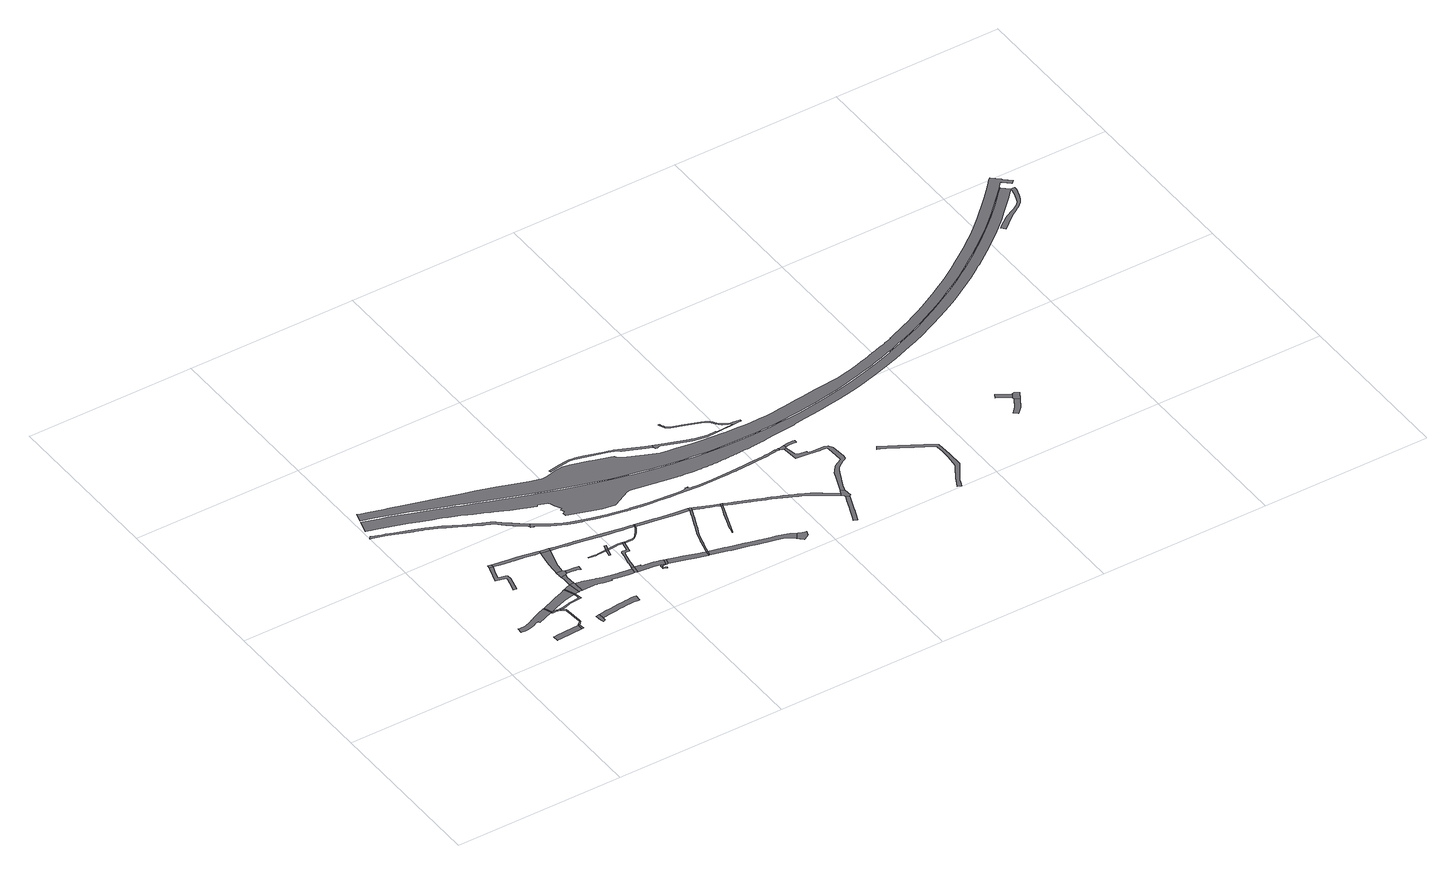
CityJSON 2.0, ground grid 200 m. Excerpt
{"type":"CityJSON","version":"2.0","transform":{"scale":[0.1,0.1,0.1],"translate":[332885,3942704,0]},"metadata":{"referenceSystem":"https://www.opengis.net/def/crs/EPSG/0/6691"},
"CityObjects":{
"road1":{"type":"Road","attributes":{"function":"2","RoadStructureAttribute.sectionType":"1"},"geometry":[{"type":"MultiSurface","lod":"1","boundaries":[[[0,1,2,3,4,5,6,7,8,9,10,11,12,13,14,15,16,17,18,19,20,21,22,23,24,25,26,27,28,29,30,31,32]]]}]},
"road2":{"type":"Road","attributes":{"RoadStructureAttribute.sectionType":"1"},"geometry":[{"type":"MultiSurface","lod":"1","boundaries":[[[33,34,35,36,37,38,39,40,41,42,43,44,45]]]}]},
"road3":{"type":"Road","geometry":[{"type":"MultiSurface","lod":"1","boundaries":[[[16,15,46,47,48,49]]]}]},
"road4":{"type":"Road","geometry":[{"type":"MultiSurface","lod":"1","boundaries":[[[50,37,36,51,52]]]}]},
"road5":{"type":"Road","attributes":{"RoadStructureAttribute.sectionType":"1"},"geometry":[{"type":"MultiSurface","lod":"1","boundaries":[[[46,53,54,55,56,57,58,59,60,61,62,63,47]]]}]},
"road6":{"type":"Road","geometry":[{"type":"MultiSurface","lod":"1","boundaries":[[[64,65,66,67,59,58,68,69,70]]]}]},
"road7":{"type":"Road","attributes":{"RoadStructureAttribute.sectionType":"1"},"geometry":[{"type":"MultiSurface","lod":"1","boundaries":[[[70,71,72,73,74,75,76,50,52,77,78,79,80,81,82,64]]]}]},
"road8":{"type":"Road","attributes":{"RoadStructureAttribute.sectionType":"1"},"geometry":[{"type":"MultiSurface","lod":"1","boundaries":[[[83,84,85,86,87,88,89,90,91,92,93,94,95,96,97,98,99]]]}]},
"road9":{"type":"Road","geometry":[{"type":"MultiSurface","lod":"1","boundaries":[[[100,101,99,98,102]]]}]},
"road10":{"type":"Road","attributes":{"function":"2","RoadStructureAttribute.sectionType":"1"},"geometry":[{"type":"MultiSurface","lod":"1","boundaries":[[[48,103,104,105,106,107,108,109,110,111,112,113,114,115,116,117,118,119,120,121,122,49]]]}]},
"road11":{"type":"Road","attributes":{"RoadStructureAttribute.sectionType":"1"},"geometry":[{"type":"MultiSurface","lod":"1","boundaries":[[[123,124,125,126,127,128,129,130,114,131,132,133,134,135,136,137,65,64]]]}]},
"road12":{"type":"Road","geometry":[{"type":"MultiSurface","lod":"1","boundaries":[[[138,139,140,141,142,143]]]}]},
"road13":{"type":"Road","attributes":{"RoadStructureAttribute.sectionType":"1"},"geometry":[{"type":"MultiSurface","lod":"1","boundaries":[[[144,145,146,147,148,149,150,151,152,153,154,155,156,157,158,159,160,161,162,163,164,165,166,167,168,169,170,171,172,173,174,175,176,177,178,179,180,181,182,183,184,185,186,187,188,189,190,191,192,193,194,195,196,197,198,199,200,201,202,203,204,205,206,207,208,209,210,211,212,213,214,215,216,217,218,219,220,221]]]}]},
"road14":{"type":"Road","geometry":[{"type":"MultiSurface","lod":"1","boundaries":[[[222,115,114,130]]]}]},
"road15":{"type":"Road","attributes":{"RoadStructureAttribute.sectionType":"1"},"geometry":[{"type":"MultiSurface","lod":"1","boundaries":[[[223,224,225,226,227,228,222,130]]]}]},
"road16":{"type":"Road","attributes":{"RoadStructureAttribute.sectionType":"1"},"geometry":[{"type":"MultiSurface","lod":"1","boundaries":[[[98,229,230,231,232,233,234,235,236,237,238,239,240,241,242,243,244,245,246,247,248,249,250,251,102]]]}]},
"road17":{"type":"Road","geometry":[{"type":"MultiSurface","lod":"1","boundaries":[[[226,225,252,253,254,255]]]}]},
"road18":{"type":"Road","attributes":{"RoadStructureAttribute.sectionType":"1"},"geometry":[{"type":"MultiSurface","lod":"1","boundaries":[[[256,257,258,259,260,261,226,255]]]}]},
"road19":{"type":"Road","attributes":{"RoadStructureAttribute.sectionType":"1"},"geometry":[{"type":"MultiSurface","lod":"1","boundaries":[[[141,262,263,264,265,266,267,268,269,270,271,272,273,274,275,276,277,278,279,280,281,282,283,284,285,286,287,142]]]}]},
"road20":{"type":"Road","geometry":[{"type":"MultiSurface","lod":"1","boundaries":[[[288,289,290,291,292,258,257,293,294,295,296]]]}]},
"road21":{"type":"Road","attributes":{"RoadStructureAttribute.sectionType":"1"},"geometry":[{"type":"MultiSurface","lod":"1","boundaries":[[[297,298,299,300,301,302,303,304,305,306,307,308,309,310,288,296]]]}]},
"road22":{"type":"Road","attributes":{"RoadStructureAttribute.sectionType":"1"},"geometry":[{"type":"MultiSurface","lod":"1","boundaries":[[[294,311,312,313,314,315,316,317,295]]]}]},
"road23":{"type":"Road","geometry":[{"type":"MultiSurface","lod":"1","boundaries":[[[243,302,301,318,319,244]]]}]},
"road24":{"type":"Road","attributes":{"function":"2","RoadStructureAttribute.sectionType":"1"},"geometry":[{"type":"MultiSurface","lod":"1","boundaries":[[[320,321,322,323,324,325,326,327,328,329,330,331,332,333,334,254,253,335,336,337,338,339,340,341,342,343,344,345,346,347,348,349,350,351,352,353,354]]]}]},
"road25":{"type":"Road","attributes":{"RoadStructureAttribute.sectionType":"1"},"geometry":[{"type":"MultiSurface","lod":"1","boundaries":[[[355,356,357,358,359,360,361,362,363,364]]]}]},
"road26":{"type":"Road","geometry":[{"type":"MultiSurface","lod":"1","boundaries":[[[353,365,366,367,368,354]]]}]},
"road27":{"type":"Road","attributes":{"RoadStructureAttribute.sectionType":"1"},"geometry":[{"type":"MultiSurface","lod":"1","boundaries":[[[369,370,371,372]]]}]},
"road28":{"type":"Road","attributes":{"RoadStructureAttribute.sectionType":"1"},"geometry":[{"type":"MultiSurface","lod":"1","boundaries":[[[371,363,372]]]}]},
"road29":{"type":"Road","geometry":[{"type":"MultiSurface","lod":"1","boundaries":[[[371,373,364,363]]]}]},
"road30":{"type":"Road","attributes":{"RoadStructureAttribute.sectionType":"1"},"geometry":[{"type":"MultiSurface","lod":"1","boundaries":[[[374,375,364,373]]]}]},
"road31":{"type":"Road","attributes":{"RoadStructureAttribute.sectionType":"1"},"geometry":[{"type":"MultiSurface","lod":"1","boundaries":[[[301,376,377,378,379,380,381,382,383,384,385,386,387,388,389,390,391,392,393,394,395,396,397,398,399,400,401,318]]]}]},
"road32":{"type":"Road","attributes":{"RoadStructureAttribute.sectionType":"1"},"geometry":[{"type":"MultiSurface","lod":"1","boundaries":[[[402,403,404,405,406,407,408,409,410,411,412,413,414,367,366,415,416,417,418,419,420,421]]]}]},
"road33":{"type":"Road","attributes":{"function":"2","RoadStructureAttribute.sectionType":"1"},"geometry":[{"type":"MultiSurface","lod":"1","boundaries":[[[422,423,424,425,426,427,428,429,430,431,366,365,432,433,434,435,436,437,438,439]]]}]},
"road34":{"type":"Road","attributes":{"RoadStructureAttribute.sectionType":"1"},"geometry":[{"type":"MultiSurface","lod":"1","boundaries":[[[440,441,442,443,444,445,373,371,446,447,448,449,450,451,452,402,453]]]}]},
"road35":{"type":"Road","attributes":{"RoadStructureAttribute.sectionType":"1"},"geometry":[{"type":"MultiSurface","lod":"1","boundaries":[[[454,455,456,457,458,459,460,461,462,463,464,465,466,467,468,469,470,471,438]]]}]},
"road36":{"type":"Road","geometry":[{"type":"MultiSurface","lod":"1","boundaries":[[[472,453,402,421,473,474]]]}]},
"road37":{"type":"Road","geometry":[{"type":"MultiSurface","lod":"1","boundaries":[[[438,471,475,476,477,439]]]}]},
"road38":{"type":"Road","attributes":{"RoadStructureAttribute.sectionType":"1"},"geometry":[{"type":"MultiSurface","lod":"1","boundaries":[[[391,478,479,480,481,482,483,484,485,486,487,488,489,490,491,474,473,492,493,494,495,496,497,498,499,500,501,502]]]}]},
"road39":{"type":"Road","attributes":{"function":"2","RoadStructureAttribute.sectionType":"1"},"geometry":[{"type":"MultiSurface","lod":"1","boundaries":[[[503,504,505,506,507,508,509,510,511,477,476,512,513,514,515]]]}]},
"road40":{"type":"Road","geometry":[{"type":"MultiSurface","lod":"1","boundaries":[[[391,502,516,392]]]}]},
"road41":{"type":"Road","geometry":[{"type":"MultiSurface","lod":"1","boundaries":[[[517,503,515,518]]]}]},
"road42":{"type":"Road","attributes":{"RoadStructureAttribute.sectionType":"1"},"geometry":[{"type":"MultiSurface","lod":"1","boundaries":[[[519,520,521,522,523,524,525,526,527,528,529,530,531,532,516,502]]]}]},
"road43":{"type":"Road","attributes":{"RoadStructureAttribute.sectionType":"1"},"geometry":[{"type":"MultiSurface","lod":"1","boundaries":[[[517,533,534,535,536,537,538,539,540,541,542,543,544,545,546,547,548,549,550,551,552,553,554,555,556,557,558,559,560,561,562,563,564,565,503]]]}]},
"road44":{"type":"Road","attributes":{"function":"2","RoadStructureAttribute.sectionType":"1"},"geometry":[{"type":"MultiSurface","lod":"1","boundaries":[[[566,567,568,569,570,571,572,573,574,575,576,577,578,579,580,581,582,583,584,585,586,587,588,589,590,591,592,517,518]]]}]},
"road45":{"type":"Road","geometry":[{"type":"MultiSurface","lod":"1","boundaries":[[[593,526,525,549,548,594,595]]]}]},
"road46":{"type":"Road","attributes":{"RoadStructureAttribute.sectionType":"1"},"geometry":[{"type":"MultiSurface","lod":"1","boundaries":[[[596,597,598,599,600,601,602,603,604,605,606,607,608,609,610,611,612,613,614,615,616,617,618,619,620,621,622,623,624,625,626,627,628,629,630,631,632,633,634,635,636,637,638,639,640,641,642,643,644,645,646,647,648,649,650,651,652,653,654,655,656,657,658,659,144,221,660,661,662,663,664,665,666,667,668,669,670,671,672,673,674,675,676,677,678,679,680,681,682,683,684,685,686,687,688,689,690,691,692,693,694,695,696,697,698,699,700,701,702,703,704,705,706,707,708,709,710,711,712,713,714,715,716,717,718,719,720,721,722,723,724,725,726,727,728,729,730]]]}]},
"road47":{"type":"Road","attributes":{"RoadStructureAttribute.sectionType":"1"},"geometry":[{"type":"MultiSurface","lod":"1","boundaries":[[[731,732,733,734,735,736,737,738,739,740,741,742,743,744,745,746,747,748,749,750,751,752,753,754,755,756,757,758,759,760,761,762,763,764,765,766,767,768,769,770]]]}]},
"road48":{"type":"Road","attributes":{"RoadStructureAttribute.sectionType":"1"},"geometry":[{"type":"MultiSurface","lod":"1","boundaries":[[[771,772,773,774,775,776,777,778,779,780,781,782,783]]]}]},
"road49":{"type":"Road","attributes":{"RoadStructureAttribute.sectionType":"1"},"geometry":[{"type":"MultiSurface","lod":"1","boundaries":[[[784,785,786,787,788,595,594,789,790,791,792,793,794,795]]]}]},
"road50":{"type":"Road","attributes":{"RoadStructureAttribute.sectionType":"6"},"geometry":[{"type":"MultiSurface","lod":"1","boundaries":[[[622,796,797,623]]]}]},
"road51":{"type":"Road","geometry":[{"type":"MultiSurface","lod":"1","boundaries":[[[771,783,798,799,784,795]]]}]},
"road52":{"type":"Road","geometry":[{"type":"MultiSurface","lod":"1","boundaries":[[[800,801,802,803,804,577,576,805,806,807,808,809,810,811,812,813]]]}]},
"road53":{"type":"Road","attributes":{"RoadStructureAttribute.sectionType":"1"},"geometry":[{"type":"MultiSurface","lod":"1","boundaries":[[[814,815,816,817,818,819,820,821,822,823,824,825,826,827,828,829,830,831,832,833,834,835,836,837,838,839,840,841,842,843,844,845,799,798,846,847,848,849,850,851,852,853,854,855,856,857,858,859,860,861,862,863,864,865,866,867,868,869,870]]]}]},
"road54":{"type":"Road","attributes":{"RoadStructureAttribute.sectionType":"1"},"geometry":[{"type":"MultiSurface","lod":"1","boundaries":[[[769,871,872,873,874,875,876,877,878,879,880,881,882,883,884,885,886,887,888,889,890,891,892,893,894,895,896,897,898,899,900,901,902,903,904,905,906,907,908,909,910,911,912,913,914,915,916,917,918,919,920,921,922,923,924,925,926,927,928,929,930,931,932,933,934,935,936,937,938,939,940,941,942,943,770]]]}]},
"road55":{"type":"Road","attributes":{"RoadStructureAttribute.sectionType":"1"},"geometry":[{"type":"MultiSurface","lod":"1","boundaries":[[[944,945,946,947,948,949,950,951,952,953,954,955,956,957]]]}]},
"road56":{"type":"Road","geometry":[{"type":"MultiSurface","lod":"1","boundaries":[[[814,870,958,950,949,959,960,961,962]]]}]},
"road57":{"type":"Road","geometry":[{"type":"MultiSurface","lod":"1","boundaries":[[[729,963,964,965,966,967,968,969,970,971,972,973,730]]]}]},
"road58":{"type":"Road","attributes":{"RoadStructureAttribute.sectionType":"1"},"geometry":[{"type":"MultiSurface","lod":"1","boundaries":[[[961,974,975,976,977,978,979,980,981,982,983,984,985,986,987,988,989,990,991,992,993,994,995,996,997,998,999,1000,1001,1002,1003,968,967,1004,1005,1006,1007,1008,1009,1010,1011,1012,1013,1014,1015,1016,1017,1018,1019,1020,1021,1022,1023,1024,1025,1026,962]]]}]},
"road59":{"type":"Road","geometry":[{"type":"MultiSurface","lod":"1","boundaries":[[[971,1027,1028,1029,1030,1031,1032,1033,1034,1035,1036,1037,1038,1039,972]]]}]},
"road60":{"type":"Road","attributes":{"RoadStructureAttribute.sectionType":"1"},"geometry":[{"type":"MultiSurface","lod":"1","boundaries":[[[1040,1041,1042,1043,1044,1045,1046,1047,1048,1049,1050,1051,1052,1053,1054,1055,1056,1057,1058,1059,1060,1061,1062,1063,1064,1065,1066,1067,1068,1069,1070,1071,1072,1073,1074,1075,1076,1077,1078,1079,1080,1081,1082,1083,1084,1085,1086,1087,1088,1089,1090,1091,1092,1093,1094,1095,1096,1097,1098,1099,1100,1101,1102,1103,1104,1105,1106,1107,1108,1109,1110,1111,1112,1113,1114,1115,1116,1117,1118,1119,1120,1121,1122,1123,1124,1125,1126,1127,1128,1129,1130,1131,1132,1133,1134,1135,1136,1137,1138,1139,1140,1141,1142,1143,1144,1145,1146,1147,1148,1149,1150,1151,1152,1153,1154,1155,1156,1157,1158,1159,1160,1161,1162,1163,1164,1165,1166,1167,1168,1169,1170,1171,1172,1173,1174,1175,1176,1177,1178,1179,1180,1181,1182,1183,1184,1185,1186,1187,1188,1189,1190,1191,1192,1193,1194,1195,1196,1197,1198,1199,1200,1201,1202,1203,1204,1205,1206,1207,1208,1209,1210,1211,1212,1213,1214,1215,1216,1217,1218,1219,1220,1221,1222,1223,1224,1225,1226,1227,1228,1229,1230,1231,1232,1233,1234,1235,1236,1237,1238,1239,1240,1241,1242,1243,1244,1245,1246,1247,1248,1249,1250,1251,1252,1253,1254,1255,1256,1257,1258,1259,1260,1261,1262,1263,1264,1265,1266,1267,1268,1269,1270,1271,1272,1273,1274,1275,1276,1277,1278,1279,1280,1281,1282,1283,1284,1285,1286,1287,1288,1289,1290,1291,1292,1293,1294,1295,1296,1297,1298,1299,1300,1301,1302,1303,1304,1305,1306,1307,1308,1309,1310,1311,1312,1313,1314,1315,1316,1063,1317,1318,1319,1320,1321,1322,1323,1324,1325,1326,1327,1328,1329,1330,1331,1332,1333,1334,1335,1336,1337,1338,1339]]]}]},
"road61":{"type":"Road","attributes":{"function":"1","RoadStructureAttribute.sectionType":"1"},"geometry":[{"type":"MultiSurface","lod":"1","boundaries":[[[1340,1341,1342,1343,1344,1345,1346,1347,1348,1349,1350,1351,1352,1353,1354,1355,1356,1357,1358,1359,1360,1361,1362,1363,1364,1365,1366,1367,1368,1369,1370,1371,1372,1373,1374,1375,1376,1377,1378,1379,1380,1381,1382,1383,1384,1385,1386,1387,1388,1389,1390,1391,1392,1393,1394,1395,1396,1397,1398,1399,1400,1401,1402,1403,1404,1405,1406,1407,1408,1409,1410,1411,1412,1413,1414,1415,1416,1417,1418,1419,1420,1421,1422,1423,1424,1425,1426,1427,1428,1429,1430,1431,1432,1433,1434,1435,1436,1437,1438,1439,1440,1441,1442,1443,1444,1445,1446,1447,1448,1449,1450,1451,1452,1453,1454,1455,1456,1457,1458,1459,1460,1461,1462,1463,1464,1465,1466,1467,1468,1469,1470,1471,1472,1473,1474,1475,1476,1477,1478,1479,1480,1481,1482,1483,1484,1485,1486,1487,1488,1489,1490,1491,1492,1493,1494,1495,1496,1497,1498,1499,1500,1501,1502,1503,1504,1505,1506,1507,1508,1509,1510,1511,1512,1513,1514,1515,1516,1517,1518,1519,1520,1521,1522,1523,1524,1525,1526,1527,1528,1529,1530,1531,1532,1533,1534,1535,1536,1537,1538,1539,1540,1541,1542,1543,1544,1545,1546,1547,1548,1549,1550,1551,1552]]]}]},
"road62":{"type":"Road","attributes":{"RoadStructureAttribute.sectionType":"1"},"geometry":[{"type":"MultiSurface","lod":"1","boundaries":[[[1553,1554,1555,1556,1557,1558,1559,1560,1561,1562,1563,1564,1565,1566,1567,1568,1569,1570,1571,1572,1573,1574,1575,1576,1577,1578,1579,1580,1581,1582,1583,1584,1585,1586,1587,1588,1589,1590,1591,1592,1593,1594,1595]]]}]},
"road63":{"type":"Road","attributes":{"RoadStructureAttribute.sectionType":"1"},"geometry":[{"type":"MultiSurface","lod":"1","boundaries":[[[1596,1597,1598,1599,1600,1601]]]}]},
"road64":{"type":"Road","attributes":{"RoadStructureAttribute.sectionType":"1"},"geometry":[{"type":"MultiSurface","lod":"1","boundaries":[[[1602,1603,1604,1605]]]}]},
"road65":{"type":"Road","geometry":[{"type":"MultiSurface","lod":"1","boundaries":[[[1606,1605,1604,1601,1600,1607]]]}]}
},
"vertices":[
[492,526,0],[498,527,0],[515,527,0],[541,529,0],[543,529,0],[575,533,0],[600,538,0],[623,547,0],[627,548,0],[668,565,0],[699,581,0],[725,578,0],[709,572,0],[717,554,0],[802,590,0],[898,628,0],[861,722,0],[789,693,0],[788,693,0],[739,674,0],[704,657,0],[678,644,0],[665,638,0],[634,622,0],[611,611,0],[598,607,0],[589,604,0],[561,596,0],[535,593,0],[517,591,0],[494,592,0],[467,592,0],[461,528,0],
[703,214,0],[724,215,0],[745,216,0],[1018,233,0],[1013,299,0],[959,295,0],[920,293,0],[874,291,0],[820,289,0],[767,286,0],[708,283,0],[705,283,0],[700,283,0],
[901,623,0],[914,632,0],[914,633,0],[877,728,0],
[1024,309,0],[1038,235,0],[1034,299,0],
[901,622,0],[906,619,0],[910,616,0],[913,615,0],[917,614,0],[969,617,0],[969,632,0],[918,629,0],[916,629,0],[915,630,0],[914,630,0],
[1006,615,0],[1006,630,0],[983,628,0],[976,633,0],[978,613,0],[994,604,0],[999,601,0],
[1000,601,0],[1047,575,0],[1048,553,0],[1054,491,0],[1055,477,0],[1065,349,0],[1076,341,0],[1075,377,0],[1069,459,0],[1061,553,0],[1059,584,0],[1009,613,0],
[762,1570,0],[704,1379,0],[724,1373,0],[826,1344,0],[828,1328,0],[814,1279,0],[803,1238,0],[779,1153,0],[813,1144,0],[863,1324,0],[863,1325,0],[857,1377,0],[839,1382,0],[754,1406,0],[787,1509,0],[810,1579,0],[767,1585,0],
[789,1621,0],[773,1623,0],[816,1617,0],
[985,660,0],[984,661,0],[1004,670,0],[1050,686,0],[1085,699,0],[1091,701,0],[1115,709,0],[1125,712,0],[1161,722,0],[1192,730,0],[1225,737,0],[1259,743,0],[1212,861,0],[1162,841,0],[1118,823,0],[1075,806,0],[1021,785,0],[979,768,0],[978,768,0],[942,754,0],
[1013,615,0],[1059,617,0],[1131,637,0],[1144,640,0],[1289,658,0],[1280,710,0],[1275,736,0],[1274,746,0],[1261,730,0],[1265,707,0],[1271,671,0],[1141,655,0],[1130,652,0],[1057,632,0],[1042,632,0],
[1260,249,0],[1271,211,0],[1296,219,0],[1301,259,0],[1294,327,0],[1252,322,0],
[1513,1954,0],[1509,1956,0],[1469,1986,0],[1426,2018,0],[1394,2044,0],[1366,2068,0],[1328,2100,0],[1283,2140,0],[1239,2177,0],[1230,2184,0],[1224,2189,0],[1211,2197,0],[1196,2205,0],[1158,2220,0],[1065,2259,0],[978,2301,0],[976,2302,0],[930,2325,0],[746,2422,0],[741,2425,0],[708,2441,0],[707,2442,0],[668,2461,0],[625,2478,0],[578,2495,0],[474,2534,0],[268,2609,0],[185,2638,0],[148,2651,0],[107,2665,0],[45,2685,0],[38,2687,0],[31,2692,0],[3,2662,0],[8,2660,0],[11,2659,0],[28,2656,0],[79,2641,0],[157,2618,0],[188,2607,0],[259,2580,0],[340,2551,0],[445,2512,0],[479,2500,0],[498,2493,0],[538,2479,0],[552,2474,0],[604,2454,0],[623,2447,0],[642,2440,0],[672,2426,0],[683,2420,0],[712,2406,0],[725,2400,0],[764,2378,0],[819,2350,0],[868,2325,0],[924,2297,0],[954,2282,0],[959,2280,0],[1009,2255,0],[1042,2239,0],[1062,2228,0],[1101,2202,0],[1124,2194,0],[1175,2173,0],[1188,2167,0],[1200,2159,0],[1210,2152,0],[1263,2101,0],[1273,2092,0],[1298,2071,0],[1354,2023,0],[1382,2001,0],[1418,1976,0],[1449,1954,0],[1486,1928,0],[1492,1924,0],
[1226,866,0],
[1306,750,0],[1316,751,0],[1326,752,0],[1311,899,0],[1270,884,0],[1259,880,0],
[824,1577,0],[872,1570,0],[934,1561,0],[1009,1550,0],[1039,1546,0],[1049,1544,0],[1081,1539,0],[1099,1536,0],[1137,1530,0],[1151,1528,0],[1188,1521,0],[1214,1518,0],[1280,1507,0],[1283,1506,0],[1342,1497,0],[1347,1530,0],[1339,1531,0],[1235,1551,0],[1211,1556,0],[1108,1576,0],[1024,1589,0],[924,1602,0],[836,1614,0],
[1343,754,0],[1365,755,0],[1362,888,0],[1361,903,0],
[1351,1011,0],[1362,1058,0],[1305,1050,0],[1306,1046,0],[1311,996,0],[1311,938,0],
[1332,262,0],[1337,262,0],[1336,266,0],[1407,274,0],[1473,282,0],[1529,288,0],[1576,292,0],[1618,296,0],[1652,297,0],[1705,298,0],[1743,297,0],[1764,296,0],[1775,295,0],[1778,370,0],[1759,371,0],[1712,371,0],[1680,370,0],[1651,369,0],[1614,365,0],[1543,357,0],[1447,347,0],[1377,339,0],[1369,338,0],[1324,333,0],[1324,330,0],[1295,327,0],
[1301,1135,0],[1300,1106,0],[1301,1094,0],[1301,1081,0],[1303,1064,0],[1384,1075,0],[1386,1074,0],[1390,1113,0],[1370,1132,0],
[1381,1222,0],[1387,1258,0],[1423,1377,0],[1447,1458,0],[1450,1477,0],[1341,1491,0],[1336,1457,0],[1320,1332,0],[1315,1298,0],[1312,1269,0],[1308,1231,0],[1307,1211,0],[1305,1189,0],[1302,1164,0],
[1444,1068,0],[1491,1063,0],[1519,1056,0],[1546,1042,0],[1552,1093,0],[1493,1105,0],[1449,1109,0],
[1456,1511,0],[1440,1514,0],
[1914,768,0],[1855,776,0],[1842,778,0],[1785,786,0],[1727,797,0],[1718,798,0],[1660,812,0],[1595,832,0],[1584,835,0],[1555,842,0],[1548,844,0],[1527,853,0],[1470,868,0],[1441,873,0],[1431,875,0],[1381,756,0],[1424,757,0],[1464,755,0],[1498,754,0],[1512,753,0],[1537,751,0],[1548,750,0],[1558,748,0],[1584,743,0],[1616,737,0],[1715,717,0],[1719,734,0],[1756,726,0],[1787,720,0],[1824,714,0],[1862,707,0],[1900,702,0],[1952,696,0],[1977,693,0],[1985,760,0],
[1826,1157,0],[1806,1157,0],[1794,1157,0],[1717,1168,0],[1715,1156,0],[1793,1145,0],[1806,1145,0],[1827,1145,0],[1929,1154,0],[1935,1167,0],
[2012,688,0],[2023,775,0],[1993,781,0],[1990,766,0],
[1913,1074,0],[1933,1070,0],[1947,1144,0],[1928,1148,0],
[1958,1170,0],
[1977,1222,0],[1958,1229,0],
[1461,1475,0],[1529,1462,0],[1586,1452,0],[1644,1442,0],[1697,1433,0],[1733,1427,0],[1811,1413,0],[1847,1407,0],[1851,1406,0],[2001,1381,0],[2060,1371,0],[2118,1362,0],[2184,1351,0],[2253,1340,0],[2316,1330,0],[2390,1319,0],[2395,1352,0],[2366,1357,0],[2300,1368,0],[2154,1390,0],[2070,1404,0],[1915,1431,0],[1820,1448,0],[1731,1463,0],[1724,1465,0],[1530,1498,0],
[2136,1156,0],[2115,1046,0],[2074,1050,0],[2062,1050,0],[2055,1049,0],[2049,1045,0],[2046,1040,0],[2044,1034,0],[2035,978,0],[2032,962,0],[2012,865,0],[2011,858,0],[2001,816,0],[2036,859,0],[2037,863,0],[2057,962,0],[2065,1006,0],[2078,1021,0],[2130,1016,0],[2156,1152,0],
[2336,703,0],[2305,711,0],[2267,721,0],[2236,727,0],[2199,733,0],[2169,737,0],[2145,740,0],[2116,745,0],[2096,747,0],[2097,766,0],[2044,684,0],[2095,679,0],[2137,673,0],[2163,670,0],[2198,664,0],[2242,658,0],[2321,636,0],[2342,702,0],
[2124,1177,0],[2107,1177,0],[2087,1178,0],[2065,1178,0],[2038,1175,0],[2010,1173,0],[1973,1152,0],[2013,1157,0],[2039,1160,0],[2063,1161,0],[2086,1162,0],[2106,1161,0],[2124,1159,0],[2141,1174,0],
[2286,640,0],[2277,641,0],[2268,642,0],[2263,640,0],[2260,636,0],[2260,631,0],[2257,606,0],[2258,598,0],[2260,593,0],[2261,590,0],[2265,587,0],[2295,577,0],[2303,573,0],[2308,586,0],[2296,591,0],[2270,601,0],[2273,629,0],[2320,625,0],
[2154,1171,0],[2162,1152,0],[2162,1170,0],
[2339,623,0],[2348,630,0],[2368,693,0],
[2382,1298,0],[2371,1278,0],[2356,1254,0],[2337,1227,0],[2323,1210,0],[2310,1195,0],[2294,1183,0],[2283,1174,0],[2271,1171,0],[2263,1168,0],[2222,1168,0],[2199,1168,0],[2185,1168,0],[2173,1169,0],[2225,1151,0],[2257,1151,0],[2272,1154,0],[2283,1160,0],[2294,1170,0],[2312,1185,0],[2327,1201,0],[2347,1225,0],[2369,1256,0],[2387,1287,0],[2401,1317,0],
[2781,569,0],[2742,581,0],[2700,594,0],[2697,595,0],[2545,642,0],[2471,663,0],[2447,670,0],[2395,685,0],[2388,687,0],[2430,606,0],[2557,568,0],[2619,550,0],[2768,507,0],
[2406,1351,0],
[2796,566,0],[2780,504,0],
[2449,1308,0],[2486,1302,0],[2599,1281,0],[2730,1260,0],[2816,1248,0],[2907,1236,0],[3009,1223,0],[3009,1260,0],[2890,1277,0],[2781,1292,0],[2672,1307,0],[2644,1313,0],[2542,1329,0],[2469,1341,0],
[2819,651,0],[2836,712,0],[2839,723,0],[2846,751,0],[2857,786,0],[2870,834,0],[2880,860,0],[2883,867,0],[2891,884,0],[2915,935,0],[2933,976,0],[2957,1029,0],[2981,1084,0],[2995,1123,0],[3019,1184,0],[3029,1209,0],[3010,1217,0],[2993,1174,0],[2974,1125,0],[2969,1114,0],[2948,1064,0],[2921,1002,0],[2921,1000,0],[2906,966,0],[2883,912,0],[2872,886,0],[2866,871,0],[2864,864,0],[2855,837,0],[2843,797,0],[2824,734,0],[2821,723,0],[2806,665,0],
[2973,454,0],[3010,444,0],[3208,398,0],[3292,377,0],[3444,340,0],[3536,316,0],[3585,300,0],[3601,292,0],[3622,279,0],[3650,260,0],[3680,235,0],[3725,300,0],[3704,314,0],[3666,336,0],[3635,350,0],[3615,357,0],[3608,358,0],[3524,382,0],[3468,395,0],[3348,425,0],[3340,428,0],[3251,451,0],[3168,472,0],[3134,481,0],[3124,483,0],[2994,516,0],[2979,520,0],
[3031,1257,0],[3033,1218,0],[3046,1251,0],
[4289,1553,0],[4288,1558,0],[4232,1550,0],[4194,1546,0],[4159,1543,0],[4138,1541,0],[4117,1539,0],[4070,1536,0],[4016,1533,0],[3959,1529,0],[3882,1526,0],[3807,1522,0],[3795,1521,0],[3659,1518,0],[3561,1517,0],[3492,1515,0],[3426,1515,0],[3367,1516,0],[3305,1519,0],[3246,1523,0],[3221,1526,0],[3215,1527,0],[3211,1529,0],[3205,1533,0],[3201,1538,0],[3201,1545,0],[3201,1550,0],[3177,1553,0],[3173,1548,0],[3164,1542,0],[3155,1538,0],[3142,1534,0],[3128,1533,0],[3108,1534,0],[3041,1539,0],[2967,1544,0],[2832,1555,0],[2752,1563,0],[2663,1574,0],[2519,1595,0],[2515,1595,0],[2437,1607,0],[2391,1615,0],[2325,1628,0],[2270,1639,0],[2219,1650,0],[2170,1662,0],[2099,1680,0],[2047,1694,0],[1992,1711,0],[1934,1731,0],[1887,1748,0],[1819,1775,0],[1776,1794,0],[1732,1815,0],[1697,1834,0],[1657,1857,0],[1625,1877,0],[1607,1889,0],[1593,1898,0],[1576,1910,0],[1562,1919,0],[1561,1919,0],[1549,1928,0],[1492,1904,0],[1522,1886,0],[1531,1902,0],[1560,1884,0],[1583,1869,0],[1597,1860,0],[1629,1839,0],[1680,1808,0],[1727,1785,0],[1732,1782,0],[1780,1758,0],[1836,1734,0],[1905,1709,0],[1951,1692,0],[1985,1681,0],[2014,1678,0],[2101,1653,0],[2175,1634,0],[2188,1631,0],[2240,1620,0],[2300,1607,0],[2360,1595,0],[2420,1585,0],[2473,1576,0],[2493,1573,0],[2511,1570,0],[2517,1569,0],[2586,1559,0],[2588,1559,0],[2621,1555,0],[2655,1550,0],[2657,1550,0],[2695,1546,0],[2743,1540,0],[2788,1535,0],[2838,1531,0],[2880,1526,0],[2915,1523,0],[2954,1521,0],[3001,1517,0],[3043,1514,0],[3096,1509,0],[3142,1506,0],[3194,1502,0],[3245,1499,0],[3297,1495,0],[3343,1493,0],[3398,1491,0],[3460,1489,0],[3515,1491,0],[3604,1492,0],[3657,1493,0],[3719,1495,0],[3771,1496,0],[3777,1496,0],[3837,1498,0],[3887,1501,0],[3932,1504,0],[3969,1505,0],[4038,1509,0],[4094,1513,0],[4123,1515,0],[4137,1515,0],[4178,1519,0],[4218,1523,0],[4249,1528,0],[4271,1531,0],[4293,1534,0],[4312,1533,0],[4333,1532,0],[4330,1557,0],
[3203,2344,0],[2946,2458,0],[2902,2476,0],[2867,2488,0],[2852,2493,0],[2808,2507,0],[2587,2570,0],[2515,2589,0],[2507,2590,0],[2498,2592,0],[2484,2593,0],[2444,2598,0],[2424,2600,0],[2415,2600,0],[2401,2600,0],[2376,2598,0],[2300,2588,0],[2159,2561,0],[2163,2541,0],[2303,2568,0],[2378,2578,0],[2402,2580,0],[2414,2580,0],[2423,2580,0],[2442,2578,0],[2482,2574,0],[2495,2572,0],[2504,2571,0],[2510,2569,0],[2582,2550,0],[2802,2488,0],[2803,2488,0],[2861,2469,0],[2895,2457,0],[2938,2440,0],[2952,2416,0],[3192,2315,0],[3259,2292,0],[3267,2287,0],[3275,2318,0],
[3320,1103,0],[3296,1040,0],[3274,982,0],[3234,873,0],[3196,769,0],[3189,749,0],[3194,738,0],[3175,683,0],[3184,683,0],[3214,764,0],[3251,865,0],[3294,980,0],[3339,1101,0],
[3331,1138,0],[3275,1161,0],[3196,1191,0],[3192,1193,0],[3072,1241,0],[3068,1205,0],[3112,1189,0],[3149,1175,0],[3166,1169,0],[3211,1153,0],[3262,1132,0],[3319,1108,0],
[3202,1553,0],[3177,1555,0],
[3342,1102,0],[3353,1129,0],
[3813,274,0],[3757,293,0],[3748,296,0],[3741,297,0],[3732,295,0],[3704,211,0],[3721,192,0],[3735,172,0],[3808,216,0],[3806,221,0],[3806,224,0],[3807,226,0],[3810,227,0],[3826,269,0],
[4464,593,0],[4427,617,0],[4381,649,0],[4344,676,0],[4307,701,0],[4302,705,0],[4211,768,0],[4207,770,0],[4104,820,0],[4088,828,0],[4058,842,0],[4007,866,0],[4004,867,0],[3962,885,0],[3948,891,0],[3900,911,0],[3890,916,0],[3858,928,0],[3831,939,0],[3816,945,0],[3799,952,0],[3752,970,0],[3743,974,0],[3692,995,0],[3578,1041,0],[3547,1053,0],[3525,1061,0],[3503,1070,0],[3489,1076,0],[3467,1084,0],[3418,1103,0],[3408,1107,0],[3438,1062,0],[3533,1025,0],[3534,1024,0],[3611,994,0],[3639,983,0],[3723,949,0],[3746,940,0],[3765,932,0],[3778,927,0],[3783,924,0],[3856,895,0],[3871,889,0],[3919,865,0],[3924,862,0],[3978,839,0],[4051,806,0],[4073,795,0],[4102,781,0],[4159,753,0],[4205,726,0],[4238,705,0],[4308,657,0],[4345,633,0],[4392,599,0],[4443,563,0],
[3272,2281,0],[3276,2275,0],[3277,2263,0],[3277,2260,0],[3300,2252,0],[3301,2255,0],[3321,2265,0],[3328,2267,0],[3337,2265,0],[3509,2205,0],[3664,2152,0],[3749,2136,0],[3800,2125,0],[3825,2120,0],[3933,2127,0],[4037,2133,0],[4124,2136,0],[4214,2142,0],[4259,2143,0],[4259,2162,0],[4183,2174,0],[4152,2180,0],[4125,2189,0],[4097,2202,0],[4071,2217,0],[4044,2238,0],[4025,2260,0],[4004,2295,0],[3986,2318,0],[3968,2331,0],[3945,2342,0],[3905,2359,0],[3742,2418,0],[3625,2457,0],[3601,2468,0],[3577,2481,0],[3558,2498,0],[3545,2519,0],[3534,2541,0],[3527,2562,0],[3526,2566,0],[3511,2561,0],[3511,2560,0],[3519,2536,0],[3531,2511,0],[3545,2488,0],[3568,2468,0],[3594,2453,0],[3620,2442,0],[3736,2403,0],[3899,2344,0],[3938,2327,0],[3959,2317,0],[3975,2306,0],[3990,2286,0],[4012,2251,0],[4033,2226,0],[4062,2203,0],[4090,2187,0],[4119,2174,0],[4148,2165,0],[4175,2160,0],[4155,2159,0],[4155,2147,0],[3950,2139,0],[3949,2149,0],[3862,2145,0],[3852,2145,0],[3709,2173,0],[3683,2178,0],[3670,2181,0],[3650,2187,0],[3436,2262,0],
[4372,136,0],[4432,289,0],[4439,306,0],[4446,322,0],[4510,487,0],[4519,510,0],[4475,523,0],[4452,465,0],[4410,359,0],[4397,328,0],[4396,327,0],[4389,308,0],[4351,214,0],[4327,154,0],
[4467,546,0],[4527,515,0],[4534,516,0],[4525,615,0],[4482,634,0],
[4347,1529,0],[4363,1523,0],[4370,1520,0],[4373,1517,0],[4374,1514,0],[4402,1524,0],[4402,1529,0],[4404,1532,0],[4408,1534,0],[4404,1567,0],[4354,1559,0],
[4532,637,0],[4542,661,0],[4555,691,0],[4628,854,0],[4639,875,0],[4674,936,0],[4684,955,0],[4766,1014,0],[4783,1021,0],[4797,1030,0],[4817,1043,0],[4821,1045,0],[4823,1092,0],[4812,1257,0],[4786,1310,0],[4745,1329,0],[4670,1326,0],[4660,1326,0],[4653,1326,0],[4609,1330,0],[4571,1334,0],[4545,1336,0],[4547,1357,0],[4457,1367,0],[4444,1373,0],[4435,1379,0],[4427,1387,0],[4423,1398,0],[4421,1410,0],[4407,1491,0],[4375,1508,0],[4378,1488,0],[4392,1326,0],[4511,1313,0],[4623,1301,0],[4678,1295,0],[4686,1294,0],[4756,1285,0],[4758,1257,0],[4761,1205,0],[4765,1137,0],[4770,1056,0],[4712,1022,0],[4672,998,0],[4656,985,0],[4645,974,0],[4634,961,0],[4622,944,0],[4610,928,0],[4604,920,0],[4598,915,0],[4554,803,0],[4495,664,0],
[4433,1540,0],[4454,1543,0],[4470,1544,0],[4485,1544,0],[4498,1544,0],[4518,1542,0],[4540,1540,0],[4540,1544,0],[4543,1577,0],[4521,1579,0],[4508,1580,0],[4476,1579,0],[4450,1576,0],
[8280,3248,0],[8297,3262,0],[8387,3337,0],[8431,3374,0],[8458,3393,0],[8488,3413,0],[8521,3434,0],[8548,3452,0],[8561,3460,0],[8582,3475,0],[8599,3490,0],[8612,3503,0],[8626,3516,0],[8641,3536,0],[8651,3551,0],[8661,3569,0],[8673,3593,0],[8683,3616,0],[8693,3644,0],[8702,3673,0],[8712,3713,0],[8716,3734,0],[8718,3753,0],[8670,3754,0],[8587,3831,0],[8535,3775,0],[8387,3623,0],[8247,3487,0],[8130,3381,0],[7998,3268,0],[7867,3161,0],[7740,3066,0],[7558,2937,0],[7477,2883,0],[7382,2820,0],[7226,2724,0],[7045,2623,0],[6899,2545,0],[6760,2476,0],[6638,2418,0],[6513,2364,0],[6512,2364,0],[6435,2333,0],[6343,2295,0],[6260,2261,0],[6162,2227,0],[6161,2227,0],[6024,2180,0],[5891,2138,0],[5747,2097,0],[5588,2056,0],[5438,2022,0],[5261,1987,0],[5125,1962,0],[4991,1943,0],[4836,1924,0],[4704,1911,0],[4591,1902,0],[4477,1894,0],[4354,1891,0],[4349,1891,0],[4340,1890,0],[4332,1890,0],[4249,1888,0],[4148,1888,0],[4041,1889,0],[3900,1893,0],[3790,1899,0],[3672,1907,0],[3541,1920,0],[3421,1935,0],[3302,1951,0],[3207,1966,0],[3051,1992,0],[2922,2019,0],[2841,2036,0],[2797,2046,0],[2687,2071,0],[2572,2101,0],[2392,2150,0],[2320,2172,0],[2114,2235,0],[1987,2277,0],[1858,2318,0],[1788,2342,0],[1691,2375,0],[1634,2395,0],[1497,2446,0],[1381,2487,0],[1265,2530,0],[1087,2593,0],[1026,2616,0],[956,2641,0],[949,2644,0],[841,2682,0],[715,2728,0],[594,2772,0],[453,2822,0],[358,2854,0],[296,2873,0],[243,2890,0],[127,2924,0],[76,2939,0],[34,2790,0],[40,2789,0],[93,2774,0],[143,2758,0],[247,2727,0],[335,2698,0],[474,2652,0],[589,2612,0],[712,2568,0],[786,2542,0],[815,2531,0],[869,2511,0],[875,2509,0],[937,2485,0],[996,2461,0],[1062,2433,0],[1114,2410,0],[1186,2377,0],[1247,2352,0],[1285,2334,0],[1311,2321,0],[1406,2277,0],[1463,2255,0],[1562,2214,0],[1671,2174,0],[1733,2153,0],[1736,2153,0],[1738,2155,0],[1741,2160,0],[1746,2165,0],[1752,2168,0],[1757,2167,0],[1852,2133,0],[1862,2130,0],[1866,2126,0],[1867,2125,0],[1869,2119,0],[1893,2059,0],[1934,1981,0],[1904,1965,0],[1926,1925,0],[1897,1910,0],[1901,1863,0],[2274,1743,0],[2423,1721,0],[2641,1832,0],[2678,1841,0],[2713,1835,0],[2732,1831,0],[2752,1828,0],[2772,1825,0],[2792,1821,0],[2811,1818,0],[2831,1814,0],[2851,1811,0],[2870,1808,0],[2890,1804,0],[2910,1801,0],[2930,1797,0],[2949,1794,0],[2969,1790,0],[2987,1787,0],[3008,1784,0],[3028,1780,0],[3048,1777,0],[3067,1773,0],[3087,1770,0],[3107,1767,0],[3127,1764,0],[3146,1760,0],[3166,1757,0],[3186,1754,0],[3206,1752,0],[3216,1750,0],[3245,1746,0],[3265,1744,0],[3285,1742,0],[3305,1739,0],[3325,1737,0],[3345,1735,0],[3365,1733,0],[3385,1732,0],[3405,1730,0],[3430,1728,0],[3444,1727,0],[3464,1726,0],[3484,1725,0],[3504,1724,0],[3524,1723,0],[3544,1722,0],[3564,1721,0],[3584,1721,0],[3604,1720,0],[3624,1720,0],[3644,1720,0],[3670,1720,0],[3684,1720,0],[3704,1720,0],[3724,1720,0],[3744,1721,0],[3764,1721,0],[3784,1721,0],[3804,1722,0],[3824,1723,0],[3844,1723,0],[3864,1724,0],[3882,1724,0],[3904,1725,0],[3924,1726,0],[3944,1727,0],[3964,1727,0],[3984,1728,0],[4004,1729,0],[4024,1730,0],[4044,1731,0],[4064,1732,0],[4089,1733,0],[4104,1734,0],[4110,1734,0],[4124,1735,0],[4144,1736,0],[4164,1737,0],[4184,1739,0],[4204,1740,0],[4224,1742,0],[4244,1743,0],[4255,1744,0],[4264,1745,0],[4284,1746,0],[4332,1757,0],[4419,1764,0],[4676,1786,0],[4706,1801,0],[4720,1803,0],[4826,1815,0],[4946,1830,0],[5062,1845,0],[5168,1861,0],[5283,1881,0],[5409,1905,0],[5484,1921,0],[5564,1939,0],[5668,1964,0],[5844,2014,0],[6007,2063,0],[6127,2102,0],[6154,2110,0],[6242,2141,0],[6379,2192,0],[6476,2230,0],[6536,2254,0],[6551,2260,0],[6615,2287,0],[6689,2319,0],[6785,2364,0],[6903,2420,0],[6996,2467,0],[7140,2543,0],[7214,2585,0],[7304,2639,0],[7447,2727,0],[7528,2780,0],[7622,2844,0],[7687,2890,0],[7712,2907,0],[7837,2996,0],[7946,3080,0],[8120,3221,0],[8208,3298,0],[8315,3396,0],[8398,3475,0],[8485,3561,0],[8572,3651,0],[8664,3748,0],[8667,3720,0],[8662,3695,0],[8652,3657,0],[8643,3630,0],[8630,3599,0],[8619,3569,0],[8609,3548,0],[8601,3537,0],[8588,3521,0],[8578,3512,0],[8559,3497,0],[8535,3482,0],[8514,3469,0],[8458,3441,0],[8424,3424,0],[8396,3409,0],[8369,3393,0],[8339,3371,0],[8310,3347,0],[8276,3319,0],[8247,3295,0],[8233,3283,0],[8271,3238,0],
[8732,3822,0],[8746,3837,0],[8764,3857,0],[8679,3931,0],[8673,3944,0],[8585,4025,0],[8559,3997,0],[8482,3913,0],[8360,3786,0],[8290,3716,0],[8171,3601,0],[8117,3548,0],[8021,3462,0],[7913,3369,0],[7789,3270,0],[7724,3220,0],[7620,3143,0],[7527,3077,0],[7440,3018,0],[7306,2929,0],[7216,2875,0],[7171,2848,0],[7041,2772,0],[6935,2714,0],[6839,2665,0],[6765,2627,0],[6680,2586,0],[6583,2540,0],[6517,2512,0],[6466,2490,0],[6444,2481,0],[6373,2451,0],[6309,2426,0],[6296,2421,0],[6290,2419,0],[6291,2414,0],[6248,2399,0],[6206,2385,0],[6184,2378,0],[6117,2357,0],[6054,2337,0],[6009,2323,0],[5943,2303,0],[5927,2294,0],[5892,2283,0],[5820,2261,0],[5740,2238,0],[5685,2224,0],[5619,2209,0],[5543,2194,0],[5477,2181,0],[5396,2171,0],[5313,2162,0],[5178,2147,0],[5104,2139,0],[5021,2129,0],[4930,2117,0],[4825,2106,0],[4762,2098,0],[4704,2090,0],[4600,2080,0],[4535,2075,0],[4439,2072,0],[4322,2069,0],[4243,2071,0],[4172,2073,0],[4077,2078,0],[4023,2082,0],[3962,2088,0],[3901,2095,0],[3864,2097,0],[3827,2097,0],[3781,2101,0],[3725,2107,0],[3638,2117,0],[3542,2130,0],[3462,2143,0],[3379,2156,0],[3281,2173,0],[3257,2179,0],[3238,2185,0],[3122,2232,0],[2910,2326,0],[2898,2333,0],[2891,2338,0],[2858,2374,0],[2846,2385,0],[2834,2392,0],[2819,2398,0],[2660,2448,0],[2594,2467,0],[2389,2527,0],[2351,2536,0],[2329,2539,0],[2306,2540,0],[2272,2540,0],[2247,2537,0],[2223,2534,0],[2197,2529,0],[2113,2506,0],[2082,2500,0],[2052,2497,0],[2023,2499,0],[1994,2506,0],[1899,2533,0],[1748,2584,0],[1559,2645,0],[1338,2713,0],[1222,2747,0],[1120,2777,0],[1112,2780,0],[928,2833,0],[800,2870,0],[620,2922,0],[432,2975,0],[394,2986,0],[230,3034,0],[130,3063,0],[113,3068,0],[83,2962,0],[210,2926,0],[320,2891,0],[349,2882,0],[444,2851,0],[585,2802,0],[704,2757,0],[896,2687,0],[969,2660,0],[990,2652,0],[1048,2631,0],[1131,2601,0],[1295,2541,0],[1424,2493,0],[1657,2409,0],[1736,2380,0],[1751,2374,0],[1873,2332,0],[1991,2293,0],[2163,2238,0],[2269,2204,0],[2399,2166,0],[2506,2135,0],[2617,2106,0],[2701,2086,0],[2830,2055,0],[2935,2033,0],[2981,2024,0],[3032,2013,0],[3127,1995,0],[3215,1981,0],[3291,1969,0],[3406,1953,0],[3500,1941,0],[3593,1931,0],[3708,1920,0],[3803,1914,0],[3877,1910,0],[3953,1907,0],[4121,1903,0],[4226,1904,0],[4274,1905,0],[4328,1906,0],[4363,1908,0],[4428,1910,0],[4523,1915,0],[4639,1923,0],[4754,1934,0],[4843,1944,0],[4956,1957,0],[5055,1972,0],[5178,1992,0],[5287,2010,0],[5371,2027,0],[5481,2050,0],[5563,2069,0],[5680,2099,0],[5772,2124,0],[5853,2147,0],[5956,2179,0],[6039,2206,0],[6124,2234,0],[6168,2250,0],[6215,2267,0],[6330,2311,0],[6337,2309,0],[6430,2345,0],[6509,2376,0],[6518,2380,0],[6593,2414,0],[6689,2457,0],[6770,2497,0],[6883,2553,0],[6976,2601,0],[7077,2655,0],[7181,2715,0],[7270,2767,0],[7369,2829,0],[7454,2883,0],[7467,2891,0],[7562,2957,0],[7657,3025,0],[7750,3093,0],[7838,3158,0],[7913,3216,0],[8008,3294,0],[8090,3363,0],[8185,3448,0],[8284,3540,0],[8342,3596,0],[8471,3727,0],[8566,3827,0],[8643,3911,0],[8649,3899,0],
[5570,5,0],[5592,56,0],[5609,96,0],[5614,108,0],[5620,117,0],[5640,148,0],[5672,198,0],[5700,242,0],[5723,276,0],[5754,323,0],[5752,514,0],[5748,702,0],[5737,708,0],[5620,778,0],[5388,915,0],[5300,965,0],[5193,1024,0],[5172,986,0],[5235,958,0],[5249,950,0],[5259,945,0],[5312,915,0],[5381,876,0],[5434,844,0],[5512,800,0],[5607,746,0],[5703,692,0],[5708,688,0],[5711,686,0],[5712,682,0],[5712,675,0],[5714,624,0],[5715,579,0],[5716,577,0],[5716,524,0],[5715,474,0],[5698,322,0],[5685,301,0],[5681,295,0],[5587,142,0],[5574,117,0],[5571,110,0],[5525,19,0],
[6735,770,0],[6669,701,0],[6712,660,0],[6782,733,0],[6857,854,0],[6806,885,0],
[6679,1060,0],[6650,1008,0],[6799,914,0],[6831,965,0],
[6860,972,0],[6911,941,0]
]}
